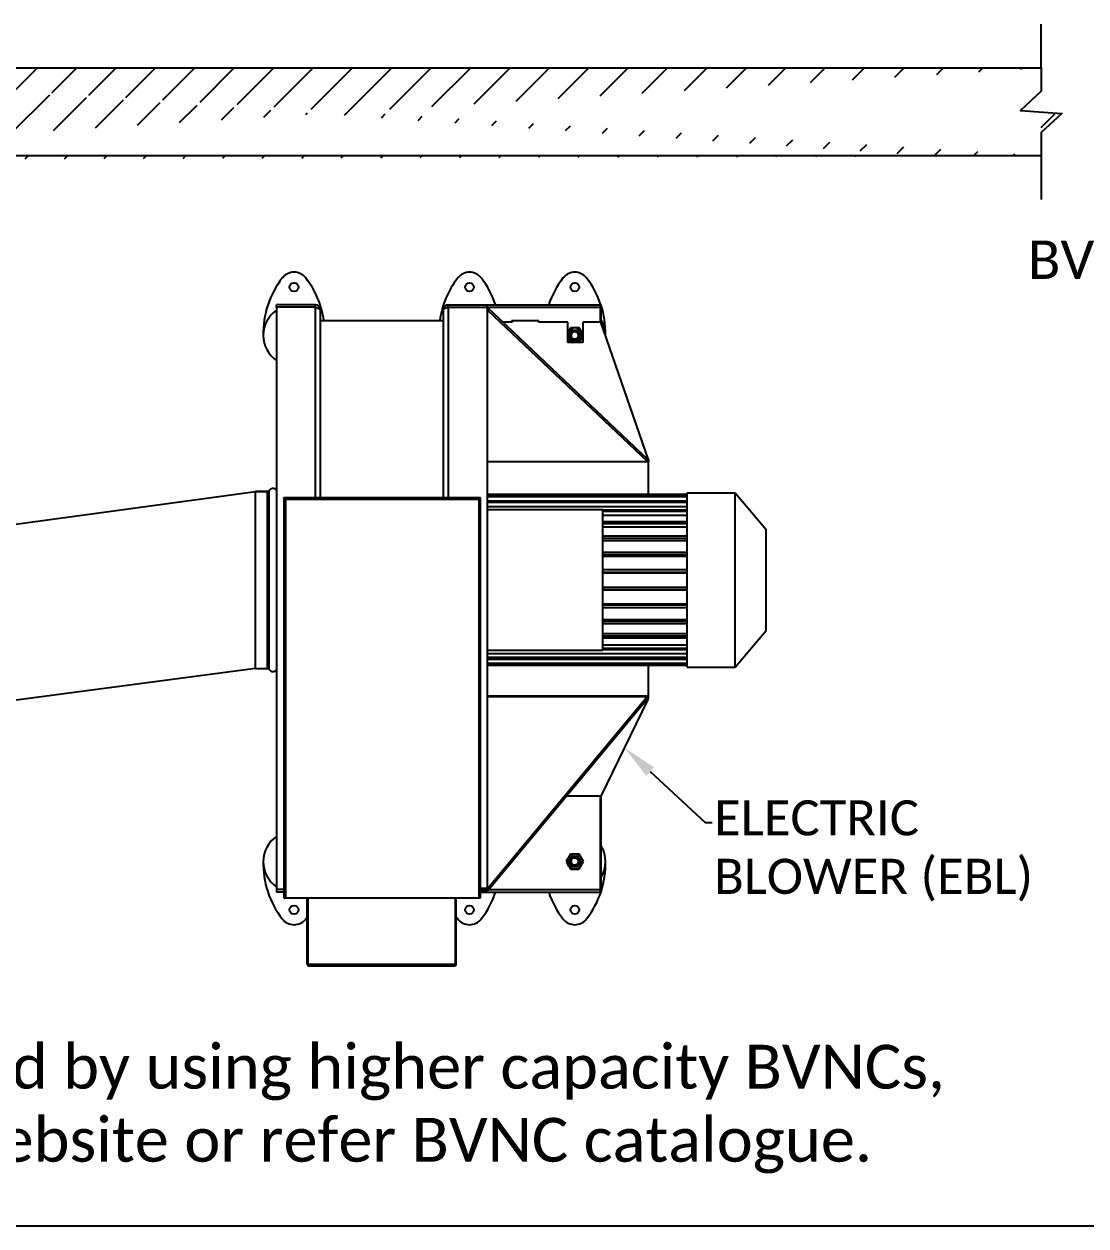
# Model space of a CAD drawing. Header units: millimetres. Extents: x 1186 to 6713, y 237 to 5598.
# Drawn here: x 2396 to 3606, y 237 to 1608 of the extents above; entities that cross this region are included whole.
import ezdxf
from ezdxf import colors
from ezdxf.entities.mleader import LeaderData, LeaderLine
from ezdxf.math import Vec2, Vec3

# ---------------------------------------------------------------- set-up
doc = ezdxf.new("R2010")
doc.units = ezdxf.units.MM
doc.header["$LTSCALE"] = 384.175
doc.header["$PDMODE"] = 3
doc.header["$PDSIZE"] = 8
doc.layers.get('0').update_dxf_attribs({"linetype": 'CONTINUOUS'})
doc.layers.get('Defpoints').update_dxf_attribs({"linetype": 'CONTINUOUS'})
doc.layers.add('00_BUW_DATUM', color=7, linetype='CONTINUOUS')
doc.layers.add('02___PRT_ALL_AXES', color=7, linetype='CONTINUOUS')
doc.styles.get("Standard").update_dxf_attribs({"font": 'calibri.ttf'})
doc.dimstyles.get("Standard").update_dxf_attribs({"dimtxt": 43.75, "dimasz": 43.75, "dimexe": 1.5, "dimexo": 1, "dimtad": 1, "dimdsep": 46, "dimtxsty": 'Standard', "dimblk": '_FILLED', "dimblk1": '_FILLED', "dimblk2": '_FILLED', "dimcen": 0.09, "dimazin": 2, "dimtol": 1, "dimtp": 0.01, "dimtm": 0.01, "dimtfac": 1, "dimtofl": 0, "dimtmove": 0, "dimatfit": 3, "dimldrblk": '_FILLED', "dimfxl": 1, "dimtolj": 1, "dimarcsym": 0})

# ---------------------------------------------------------------- blocks, each defined once
blk = doc.blocks.new('_FILLED')
at = {"color": 0, "linetype": 'ByBlock'}
blk.add_solid([(0, 0), (-1, 0.214), (-1, -0.214)], dxfattribs=at)
blk = doc.blocks.new('*D94')
at = {"color": 0, "lineweight": -2}
for p, q in [((3989.2, 1458), (3679, 1458)), ((3680.5, 1414.2), (3680.5, 1362)), ((3680.5, 1263.7), (3680.5, 1315.9)), ((3989.2, 1220), (3679, 1220))]:
    blk.add_line(p, q, dxfattribs=at)
at = {"layer": 'Defpoints', "color": 0}
for p in [(3990.2, 1458), (3680.5, 1220), (3990.2, 1220)]:
    blk.add_point(p, dxfattribs=at)
at = {"color": 0, "linetype": 'ByBlock', "lineweight": -2, "xscale": 43.75, "yscale": 43.75, "zscale": 43.75}
for p, rotation in [((3680.5, 1458), 90), ((3680.5, 1220), 270)]:
    blk.add_blockref('_FILLED', p, dxfattribs=dict(at, rotation=rotation))
at = {"color": 0, "insert": (3680.5, 1339), "char_height": 43.75, "attachment_point": 5}
blk.add_mtext('\\A1;\\A1;BVNC-238', dxfattribs=at)

msp = doc.modelspace()

# ---------------------------------------------------------------- hatches: boundary and pattern name
h = msp.add_hatch()
h.set_pattern_fill('ANSI31', color=256, scale=10)
edge = h.paths.add_edge_path()
edge.add_line((3424.96452, 1457.991), (3555.31888, 1457.991))
edge.add_line((1981.32885, 1557.991), (3555.31888, 1557.991))
edge.add_line((1981.32885, 1457.991), (3555.31888, 1457.991))
edge.add_line((3555.31888, 1557.991), (3555.31888, 1531.28259))
edge.add_line((3555.31888, 1531.28259), (3531.83228, 1509.50608))
edge.add_line((3531.83228, 1509.50608), (3578.80547, 1506.0591))
edge.add_line((3578.80547, 1506.0591), (3555.31888, 1484.28259))
edge.add_line((3555.31888, 1484.28259), (3555.31888, 1457.78259))
edge.add_line((1981.32885, 1452.991), (1981.32885, 1557.991))

# ---------------------------------------------------------------- linework, layer by layer
for p, q in [((3555.31888, 1557.991), (3555.31888, 1607.991)), ((1981.32885, 1557.991), (3555.31888, 1557.991)), ((3424.96452, 1557.991), (3555.31888, 1557.991)), ((3424.96452, 1457.991), (3555.31888, 1457.991)), ((3555.31888, 1457.78259), (3555.31888, 1407.78259)), ((2263.57174, 1020.91634), (2659.66772, 1074.991)), ((2659.66772, 872.991), (2263.73031, 820.991))]:
    msp.add_line(p, q)
at = {"color": 0}
msp.add_line((1981.32885, 1457.991), (3555.31888, 1457.991), dxfattribs=at)
at = {"color": 0, "linetype": 'Continuous'}
for p, q in [((2683.67272, 1284.991), (2683.67272, 1287.991)), ((2727.67272, 1287.991), (2683.67272, 1287.991)), ((2683.67272, 1284.991), (2683.67272, 620.991)), ((2727.67272, 1284.991), (2683.67272, 1284.991)), ((2727.67272, 1284.991), (2727.67272, 1287.991)), ((2727.67272, 1284.991), (2727.67272, 1067.92717)), ((2733.67272, 1067.92717), (2733.67272, 1281.991)), ((2873.67272, 1281.991), (2873.67272, 1067.92717)), ((2879.67272, 1284.991), (2879.67272, 1287.991)), ((2879.67272, 1287.991), (3053.02272, 1287.991)), ((2879.67272, 1067.92717), (2879.67272, 1284.991)), ((2879.67272, 1284.991), (2923.67272, 1284.991)), ((2923.67272, 1284.991), (2923.67272, 620.991)), ((2923.67272, 1284.991), (3053.67272, 1284.991)), ((2924.32272, 617.991), (2924.32272, 1287.991)), ((2924.67272, 1284.23327), (2924.32272, 1284.23327)), ((2924.67272, 1281.50339), (2924.32272, 1281.50339)), ((2924.67272, 1284.23327), (2924.67272, 1281.50339)), ((3106.67272, 1111.72089), (2924.67272, 1284.23327)), ((3106.67272, 1108.991), (2924.67272, 1281.50339)), ((3053.02272, 1267.89942), (3053.02272, 1287.991)), ((3053.67272, 1267.56548), (3053.67272, 1284.991)), ((2733.67272, 1269.991), (2873.67272, 1269.991)), ((2952.17272, 1267.89942), (2941.90488, 1267.89942)), ((2951.67272, 1269.741), (2951.67272, 1267.89942)), ((2982.67272, 1269.741), (2951.67272, 1269.741)), ((2952.17272, 1269.67546), (2952.17272, 1267.89942)), ((2982.17272, 1269.67546), (2952.17272, 1269.67546)), ((2982.17272, 1267.89942), (2982.17272, 1269.67546)), ((3015.67272, 1267.89942), (2982.17272, 1267.89942)), ((2982.67272, 1267.89942), (2982.67272, 1269.741)), ((3015.67272, 1244.89942), (3015.67272, 1267.89942)), ((3018.76524, 1261.491), (3015.67272, 1256.1346)), ((3028.58019, 1261.491), (3018.76524, 1261.491)), ((3032.67272, 1254.40254), (3028.58019, 1261.491)), ((3032.67272, 1267.89942), (3032.67272, 1244.89942)), ((3053.55753, 1267.89942), (3032.67272, 1267.89942)), ((3107.25921, 1112.21472), (3053.55753, 1267.89942)), ((3015.67272, 1249.84741), (3018.52944, 1244.89942)), ((3028.816, 1244.89942), (3032.67272, 1251.57946)), ((3032.67272, 1244.89942), (3015.67272, 1244.89942)), ((3106.15173, 1112.21472), (3107.25921, 1112.21472)), ((3106.67272, 1111.72089), (3106.67272, 1108.991)), ((2924.32272, 1108.991), (3107.67272, 1108.991)), ((3107.67272, 1071.47412), (3107.67272, 1108.991)), ((2673.50744, 1074.991), (2659.66772, 1074.991)), ((2659.66772, 872.991), (2659.66772, 1074.991)), ((2673.50744, 872.991), (2673.50744, 1074.991)), ((2675.18485, 872.08018), (2675.18485, 1075.90183)), ((3151.67272, 1073.47884), (3206.67272, 1073.47884)), ((3151.67272, 874.50316), (3151.67272, 1073.47884)), ((3206.67272, 874.50316), (3206.67272, 1073.47884)), ((3206.67272, 1073.47884), (3241.67272, 1031.48884)), ((2692.17272, 1067.92713), (2692.18192, 1067.92717)), ((2692.17272, 1067.12715), (2692.17272, 1067.92713)), ((2692.17272, 1067.0664), (2692.17272, 1067.12715)), ((2692.17272, 1067.0664), (2692.65621, 1067.0664)), ((2692.18192, 1067.92717), (2916.16351, 1067.92717)), ((2692.57272, 611.26686), (2692.57272, 1066.32717)), ((2694.17272, 611.41149), (2694.17272, 1066.33874)), ((2694.17272, 1066.33874), (2914.17272, 1066.33874)), ((2914.17272, 1066.33874), (2914.17272, 611.41149)), ((2915.68923, 1067.0664), (2916.17272, 1067.0664)), ((2915.77272, 1066.32717), (2915.77272, 611.26686)), ((2916.16351, 1067.92717), (2916.17272, 1067.92713)), ((2916.17272, 1067.12715), (2916.17272, 1067.92713)), ((2916.17272, 1067.12715), (2916.17272, 1067.0664)), ((3055.67272, 1053.991), (2924.32272, 1053.991)), ((3055.67272, 893.991), (3055.67272, 1053.991)), ((3151.67272, 1053.742), (3055.67272, 1053.742)), ((3151.67272, 1051.97397), (3055.67272, 1051.97864)), ((3055.67272, 1047.93356), (3151.67272, 1047.93356)), ((3151.67272, 1040.33781), (3055.67272, 1040.33781)), ((3151.67272, 1038.10452), (3055.67272, 1038.10838)), ((3055.67272, 1034.76273), (3151.67272, 1034.76273)), ((3241.67272, 916.49316), (3241.67272, 1031.48884)), ((3151.67272, 1024.03396), (3055.67272, 1024.03396)), ((3151.67272, 1021.433), (3055.67272, 1021.43588)), ((3055.67272, 1018.93588), (3151.67272, 1018.93588)), ((3151.67272, 1005.54299), (3055.67272, 1005.54299)), ((3151.67272, 1002.68803), (3055.67272, 1002.68982)), ((3055.67272, 1001.14473), (3151.67272, 1001.14473)), ((3151.67272, 985.67304), (3055.67272, 985.67304)), ((3151.67272, 982.68887), (3055.67272, 982.68947)), ((3055.67272, 982.16683), (3151.67272, 982.16683)), ((3055.67272, 965.81517), (3151.67272, 965.81517)), ((3151.67272, 965.29253), (3055.67272, 965.29253)), ((3151.67272, 962.30957), (3055.67272, 962.30897)), ((3055.67272, 946.83727), (3151.67272, 946.83727)), ((3151.67272, 945.29219), (3055.67272, 945.29219)), ((3151.67272, 942.4408), (3055.67272, 942.43902)), ((3055.67272, 929.04612), (3151.67272, 929.04612)), ((3151.67272, 926.54612), (3055.67272, 926.54612)), ((3151.67272, 923.95093), (3055.67272, 923.94805)), ((3055.67272, 913.21928), (3151.67272, 913.21928)), ((3151.67272, 909.87362), (3055.67272, 909.87362)), ((3151.67272, 907.64805), (3055.67272, 907.64419)), ((3206.67272, 874.50316), (3241.67272, 916.49316)), ((2924.32272, 893.991), (3055.67272, 893.991)), ((3055.67272, 900.04845), (3151.67272, 900.04845)), ((3151.67272, 896.00336), (3055.67272, 896.00336)), ((3151.67272, 894.24468), (3055.67272, 894.24001)), ((2659.66772, 872.991), (2673.50744, 872.991)), ((3107.67272, 841.41826), (3107.67272, 876.50316)), ((3151.67272, 874.50316), (3206.67272, 874.50316)), ((3107.67272, 841.41826), (2924.32272, 841.41826)), ((2924.32272, 841.15031), (3106.67272, 841.15031)), ((3106.67272, 841.15031), (2924.67272, 622.15031)), ((3106.67272, 838.55224), (2924.67272, 619.55224)), ((3107.12718, 837.87022), (3053.5072, 727.70959)), ((3107.12718, 837.87022), (3106.10593, 837.87022)), ((3106.67272, 841.15031), (3106.67272, 838.55224)), ((3053.5072, 727.70959), (3014.55691, 727.70959)), ((3053.02272, 617.991), (3053.02272, 727.70959)), ((3053.67272, 620.991), (3053.67272, 728.04963)), ((3018.76524, 661.491), (3013.85776, 652.991)), ((3028.58019, 661.491), (3018.76524, 661.491)), ((3033.48767, 652.991), (3028.58019, 661.491)), ((3013.85776, 652.991), (3018.76524, 644.491)), ((3018.76524, 644.491), (3028.58019, 644.491)), ((3028.58019, 644.491), (3033.48767, 652.991)), ((2692.57272, 620.991), (2683.67272, 620.991)), ((2683.67272, 620.991), (2683.67272, 617.991)), ((2692.57272, 617.991), (2683.67272, 617.991)), ((2924.67272, 622.15031), (2915.77272, 622.15031)), ((2915.77272, 620.991), (2923.67272, 620.991)), ((2924.67272, 619.55224), (2915.77272, 619.55224)), ((2915.77272, 617.991), (3053.02272, 617.991)), ((2924.32272, 620.991), (2923.67272, 620.991)), ((2924.67272, 622.15031), (2924.67272, 619.55224)), ((2925.8684, 620.991), (3053.67272, 620.991)), ((2692.57272, 611.26659), (2693.37272, 611.26659)), ((2693.36813, 611.40992), (2693.4785, 611.41034)), ((2693.37272, 611.39992), (2693.37272, 611.26686)), ((2914.17272, 611.41149), (2694.17272, 611.41149)), ((2718.67272, 535.991), (2718.67272, 611.4057)), ((2719.67272, 535.991), (2719.67272, 611.4057)), ((2887.67272, 535.991), (2887.67272, 611.4057)), ((2888.67272, 535.991), (2888.67272, 611.4057)), ((2914.9773, 611.40992), (2914.86693, 611.41034)), ((2914.97272, 611.39992), (2914.97272, 611.26686)), ((2915.77272, 611.26659), (2914.97272, 611.26659)), ((2718.67272, 535.991), (2888.67272, 535.991)), ((2720.67272, 533.991), (2886.67272, 533.991)), ((1185.62169, 237.4592), (6712.51455, 237.4592))]:
    msp.add_line(p, q, dxfattribs=at)
msp.add_lwpolyline([(3555.31888, 1557.991), (3555.31888, 1531.28259), (3531.83228, 1509.50608), (3578.80547, 1506.0591), (3555.31888, 1484.28259), (3555.31888, 1457.78259)])
msp.add_lwpolyline([(3555.31888, 1557.991), (3555.31888, 1531.28259), (3531.83228, 1509.50608), (3578.80547, 1506.0591), (3555.31888, 1484.28259), (3555.31888, 1457.78259)])
for centre, radius in [((3023.67272, 1252.991), 6.25), ((3023.67272, 652.991), 8.5), ((3023.67272, 652.991), 6.25)]:
    msp.add_circle(centre, radius, dxfattribs=at)
for centre, radius, start, end in [((2703.67272, 1307.991), 17, 37.81174834, 142.18825166), ((2903.67272, 1307.991), 17, 37.81174834, 142.18825166), ((3023.67272, 1307.991), 17, 37.81174834, 142.18825166), ((2727.67272, 1281.991), 6, 0, 90), ((2727.67272, 1281.991), 3, 54.85874761, 90), ((2879.67272, 1281.991), 6, 90, 180), ((2879.67272, 1281.991), 3, 90, 125.14125239), ((3023.67272, 1252.991), 8.5, 287.49119066, 160.58442518), ((3023.67272, 1252.991), 8.5, 199.41557482, 252.50880934), ((3023.67272, 1252.991), 4.25, 255, 195), ((2673.50744, 1076.991), 2, 270, 327.00347591), ((2679.66772, 1072.991), 5.345, 40.96616275, 147.00347591), ((2694.12261, 886.5754), 179.76335, 89.98402908, 90.26735214), ((2914.22282, 886.5754), 179.76335, 89.73264786, 90.01597092), ((2673.50744, 870.991), 2, 32.99652409, 90), ((2679.66772, 874.991), 5.345, 212.99652409, 319.19099543), ((3023.67272, 652.991), 4.25, 255, 195), ((2694.15458, 412.10747), 199.30402, 89.99478567, 90.19435819), ((2914.19085, 412.10747), 199.30402, 89.80564181, 90.00521433), ((2720.67272, 535.991), 2, 180, 270), ((2720.67272, 535.991), 1, 180, 215.73198688), ((2886.67272, 535.991), 2, 270, 0), ((2886.67272, 535.991), 1, 324.26801312, 0)]:
    msp.add_arc(centre, radius, start, end, dxfattribs=at)
for points, knots in [([(2727.67272, 1284.991), (2729.10205, 1284.53603), (2730.81184, 1284.04046), (2732.62382, 1283.15204), (2733.27957, 1282.74033), (2733.67272, 1282.28371), (2733.67272, 1281.991)], [0, 0, 0, 0, 0.653823538, 0.775159181, 0.8724135779, 1, 1, 1, 1]), ([(2876.74652, 1284.01802), (2875.97411, 1283.73639), (2874.88545, 1283.35585), (2873.67272, 1282.42666), (2873.67272, 1281.991)], [0, 0, 0, 0, 0.6536391685, 1, 1, 1, 1]), ([(2879.67272, 1284.991), (2879.41861, 1284.91012), (2878.43923, 1284.59814), (2877.46173, 1284.2788), (2876.74652, 1284.01802)], [0, 0, 0, 0, 0.2594180783, 1, 1, 1, 1]), ([(3107.25921, 1112.21472), (3107.41799, 1111.7544), (3107.61155, 1110.67591), (3107.67272, 1109.5905), (3107.67272, 1108.991)], [0, 0, 0, 0, 0.4481938655, 1, 1, 1, 1]), ([(2692.17272, 1067.12715), (2692.34053, 1067.12791), (2693.06893, 1067.03599), (2693.70119, 1066.62922), (2694.17272, 1066.33296)], [0, 0, 0, 0, 0.2315644315, 1, 1, 1, 1]), ([(2692.18192, 1067.92717), (2692.29382, 1067.92716), (2692.82094, 1067.83284), (2693.2276, 1067.43912), (2693.50728, 1067.13582)], [0, 0, 0, 0, 0.2133541414, 1, 1, 1, 1]), ([(2692.57272, 1066.32717), (2692.57272, 1066.34318), (2692.67403, 1066.31116), (2692.77611, 1066.34534), (2693.01711, 1066.32976), (2693.18493, 1066.33631), (2693.2838, 1066.33679)], [0, 0, 0, 0, 0.0675405547, 0.2657975329, 0.582948867, 1, 1, 1, 1]), ([(2914.17272, 1066.33296), (2914.33813, 1066.43688), (2914.9421, 1066.81903), (2915.64687, 1067.12954), (2916.17272, 1067.12715)], [0, 0, 0, 0, 0.2708670462, 1, 1, 1, 1]), ([(2914.83815, 1067.13582), (2914.94351, 1067.25007), (2915.30171, 1067.61673), (2915.79794, 1067.92714), (2916.16351, 1067.92717)], [0, 0, 0, 0, 0.2983014068, 1, 1, 1, 1]), ([(2915.77272, 1066.32717), (2915.77272, 1066.34318), (2915.6714, 1066.31116), (2915.56932, 1066.34534), (2915.32832, 1066.32976), (2915.1605, 1066.33631), (2915.06163, 1066.33679)], [0, 0, 0, 0, 0.0675405547, 0.2657975329, 0.582948867, 1, 1, 1, 1]), ([(3107.12718, 837.87022), (3107.3521, 838.3323), (3107.59188, 839.53424), (3107.67272, 840.73012), (3107.67272, 841.41826)], [0, 0, 0, 0, 0.4275306043, 1, 1, 1, 1]), ([(2692.57272, 611.39992), (2692.57272, 611.41801), (2692.687, 611.38145), (2692.80168, 611.42), (2693.07104, 611.40226), (2693.25826, 611.40946), (2693.36813, 611.40992)], [0, 0, 0, 0, 0.0682057857, 0.2679270282, 0.5856875842, 1, 1, 1, 1]), ([(2915.77272, 611.39992), (2915.77272, 611.41801), (2915.65844, 611.38145), (2915.54375, 611.42), (2915.27439, 611.40226), (2915.08717, 611.40946), (2914.9773, 611.40992)], [0, 0, 0, 0, 0.0682057857, 0.2679270282, 0.5856875842, 1, 1, 1, 1]), ([(2719.86172, 535.4059), (2719.97755, 535.05795), (2720.12943, 534.59261), (2720.48468, 533.991), (2720.67272, 533.991)], [0, 0, 0, 0, 0.6610470944, 1, 1, 1, 1]), ([(2887.48371, 535.4059), (2887.36788, 535.05795), (2887.216, 534.59261), (2886.86076, 533.991), (2886.67272, 533.991)], [0, 0, 0, 0, 0.6610470944, 1, 1, 1, 1])]:
    msp.add_open_spline(points, degree=3, knots=knots, dxfattribs=at)
for points in [[(2693.50728, 1067.13582), (2693.74191, 1066.88138), (2693.9572, 1066.60956), (2694.17272, 1066.33874)], [(2914.17272, 1066.33874), (2914.38824, 1066.60956), (2914.60352, 1066.88138), (2914.83815, 1067.13582)], [(2719.67272, 535.991), (2719.73488, 535.7957), (2719.79699, 535.60037), (2719.86172, 535.4059)], [(2887.67272, 535.991), (2887.61055, 535.7957), (2887.54844, 535.60037), (2887.48371, 535.4059)]]:
    msp.add_open_spline(points, degree=3, dxfattribs=at)
at = {"layer": '00_BUW_DATUM', "color": 0, "linetype": 'Continuous'}
for centre, radius in [((3023.67272, 1252.991), 5), ((3023.67272, 1252.991), 4.25), ((3023.67272, 652.991), 5), ((3023.67272, 652.991), 4.25)]:
    msp.add_circle(centre, radius, dxfattribs=at)
at = {"layer": '02___PRT_ALL_AXES', "color": 0, "linetype": 'Continuous'}
for p, q in [((2659.66772, 1074.991), (2673.50744, 1074.991)), ((3151.67272, 1071.47307), (2924.32272, 1071.47851)), ((3151.67272, 1069.66036), (2924.32272, 1069.66036)), ((3151.67272, 1069.03098), (2924.32272, 1069.03624)), ((2924.32272, 1064.14589), (3151.67272, 1064.14589)), ((3151.67272, 1063.66068), (2924.32272, 1063.66068)), ((3151.67272, 1062.4352), (2924.32272, 1062.44011)), ((2924.32272, 1057.87274), (3151.67272, 1057.87274)), ((2924.32272, 890.10926), (3151.67272, 890.10926)), ((3151.67272, 885.54154), (2924.32272, 885.54154)), ((3151.67272, 884.3266), (2924.32272, 884.32169)), ((2924.32272, 883.83611), (3151.67272, 883.83611)), ((3151.67272, 878.94538), (2924.32272, 878.94538)), ((3151.67272, 878.32728), (2924.32272, 878.32203)), ((3151.67272, 876.50316), (2924.32272, 876.50316))]:
    msp.add_line(p, q, dxfattribs=at)
for centre in [(2703.67272, 1307.991), (2903.67272, 1307.991), (3023.67272, 1307.991), (2703.67272, 597.991), (2903.67272, 597.991), (3023.67272, 597.991)]:
    msp.add_circle(centre, 5, dxfattribs=at)
for centre, radius, start, end in [((2771.54906, 1255.31842), 102.91624, 142.18825166, 181.50506103), ((2703.67272, 1307.991), 17, 37.81174834, 142.18825166), ((2635.79637, 1255.31842), 102.91624, 8.20324308, 37.81174834), ((2971.54906, 1255.31842), 102.91624, 142.18825166, 171.79675692), ((2903.67272, 1307.991), 17, 37.81174834, 142.18825166), ((2835.79637, 1255.31842), 102.91624, 18.53237981, 37.81174834), ((3091.54906, 1255.31842), 102.91624, 142.18825166, 161.46762019), ((3023.67272, 1307.991), 17, 37.81174834, 142.18825166), ((2955.79637, 1255.31842), 102.91624, 358.8182029, 37.81174834), ((2703.67272, 1252.991), 35, 124.86760548, 235.10552489), ((2703.67272, 1252.991), 35, 29.0683991, 30.90425336), ((2903.67272, 1252.991), 35, 149.02593824, 150.91245769), ((3023.67272, 1252.991), 35, 0.24103122, 30.90425336), ((2673.50744, 1076.991), 2, 270, 327.00347591), ((2679.66772, 1072.991), 5.345, 41.20349879, 147.00347591), ((2703.67272, 652.991), 35, 124.86760548, 235.10552489), ((3023.67272, 652.991), 35, 329.02593824, 30.90425336), ((2771.54906, 650.66359), 102.91624, 178.27726248, 217.81174834), ((2955.79637, 650.66359), 102.91624, 322.18825166, 1.50506103), ((2835.79637, 650.66359), 102.91624, 322.18825166, 341.46762019), ((3091.54906, 650.66359), 102.91624, 198.53237981, 217.81174834), ((2635.79637, 650.66359), 102.91624, 322.18825166, 323.71653651), ((2971.54906, 650.66359), 102.91624, 216.28346349, 217.81174834), ((2703.67272, 597.991), 17, 217.81174834, 322.18825166), ((2903.67272, 597.991), 17, 217.81174834, 322.18825166), ((3023.67272, 597.991), 17, 217.81174834, 322.18825166)]:
    msp.add_arc(centre, radius, start, end, dxfattribs=at)

# ---------------------------------------------------------------- texts
at = {"insert": (1284.3985, 444.02623), "char_height": 50, "width": 2761.1054183, "attachment_point": 1}
msp.add_mtext('** Number of BVNC can be reduced by using higher capacity BVNCs,\\PFor selection please contact our website or refer BVNC catalogue.', dxfattribs=at)

# ---------------------------------------------------------------- dimensions: what is measured, and where the dimension line sits
dim = msp.add_linear_dim(base=(3680.54981, 1219.96708), p1=(3990.20204, 1457.991), p2=(3990.20204, 1219.96708), angle=90, text='\\A1;BVNC-238', dimstyle='Standard', override={"dimtad": 0, "dimtih": 1, "dimtoh": 1, "dimdec": 4, "dimzin": 0, "dimtxsty": 'Standard', "dimcen": 62.865, "dimadec": 0, "dimazin": 0, "dimtdec": 4, "dimtzin": 0})
dim.commit()
dim.dimension.update_dxf_attribs({"geometry": '*D94', "text_midpoint": (3680.54981, 1338.97904), "dimtype": 160})

# ---------------------------------------------------------------- leaders
ml = msp.add_multileader_mtext('Standard')
ml.set_content('ELECTRIC\\PBLOWER (EBL)')
ml.set_leader_properties(linetype='ByLayer')
ml.build(insert=Vec2(0, 0))
ml.multileader.update_dxf_attribs({"text_right_attachment_type": 6, "arrow_head_size": 40})
ctx = ml.context
ctx.base_point, ctx.char_height, ctx.arrow_head_size, ctx.plane_origin = Vec3(3180.45308, 697.3427), 40, 40, Vec3(3080.31719, 782.7899)
ctx.right_attachment = 6
notes = []
notes.append((ctx, [(0, (1, 1, 0), (3172.45308, 697.3427), (1, 0), 8, [(0, [(3080.31719, 782.7899)], 0, [])])]))
ctx.mtext.insert, ctx.mtext.flow_direction = Vec3(3182.45308, 722.80424), 5
for ctx, leaders in notes:
    for number, flags, end, landing, length, lines in leaders:
        leader = LeaderData()
        leader.index, (leader.has_last_leader_line, leader.has_dogleg_vector, leader.attachment_direction) = number, flags
        leader.last_leader_point, leader.dogleg_vector, leader.dogleg_length = Vec3(end), Vec3(landing), length
        for number, points, colour, breaks in lines:
            line = LeaderLine()
            line.index, line.vertices, line.color, line.breaks = number, Vec3.list(points), colors.encode_raw_color(colour), breaks
            leader.lines.append(line)
        ctx.leaders.append(leader)

doc.saveas('drawing.dxf')
